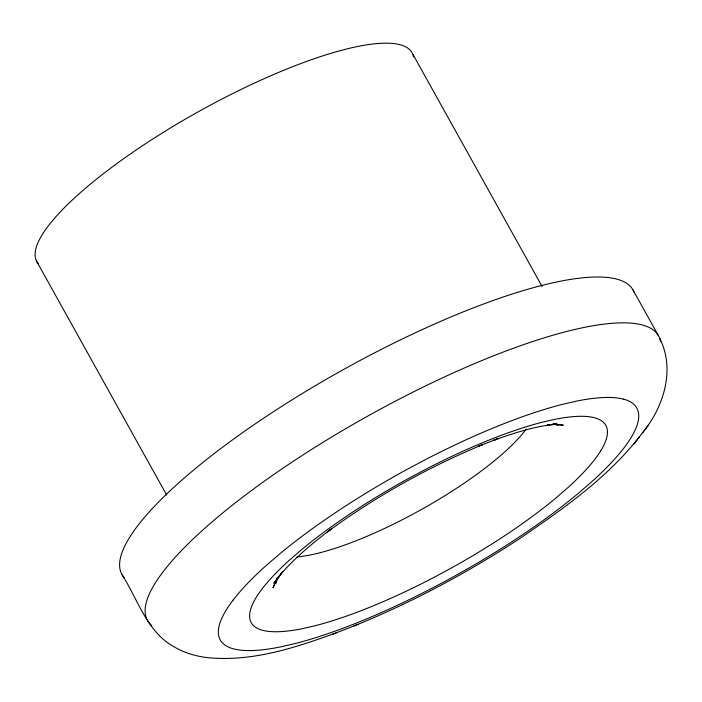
<?xml version="1.0" encoding="UTF-8"?>
<svg xmlns="http://www.w3.org/2000/svg" width="702" height="702" viewBox="0 0 702 702"><rect width="100%" height="100%" fill="white"/><g stroke="black" fill="none" stroke-linecap="round" stroke-linejoin="round"><path stroke-width="1.05" d="M277.053 577.965L276 583.178L277.229 578.272L272.981 587.785L275.614 581.984L282.748 571.446M642.576 432.757C663.522 407.125 675.596 369.656 659.748 338.487M279.563 575.614L273.824 583.169L282.897 571.288M353.94 625.956C411.732 602.623 466.883 572.99 519.085 539.013C562.46 509.31 606.739 478.571 639.434 436.802M634.02 443.936L648.306 425.201M279.887 575.245C294.91 557.642 312.89 542.883 331.3 528.983L327.413 531.888C375.359 496.726 427.623 467.471 482.52 444.656L478.316 446.296L498.674 438.355L493.629 440.329C514.118 432.95 535.091 426.211 556.853 423.99L547.595 424.859L556.168 424.543L563.373 425.184L553.123 423.797L558.213 425.166L556.221 424.429M122.166 574.938C137.917 599.411 146.779 631.879 174.017 646.761C184.723 653.167 197.043 656.642 209.424 657.818C253.404 661.705 296.621 647.358 337.372 632.405M332.327 634.371L358.143 624.306M632.853 289.698L658.362 335.547M412.372 53.361L542.058 286.434M36.495 261.065L166.716 495.094M124.456 578A292.48 71.402 -29.1 0 1 340.058 371.446A292.48 71.402 -29.1 0 1 634.231 292.602M151.386 625.228A292.48 71.402 -29.1 0 1 367.918 415.988A292.48 71.402 -29.1 0 1 660.6 341.646M233.029 600.21A239.435 58.45 -29.1 0 1 265.426 566.181L279.791 553.799A239.461 58.459 -29.1 0 1 331.519 515.312A236.592 57.757 -29.1 0 1 350.263 502.983A238.943 58.336 -29.1 0 1 407.801 468.997L427.579 458.52A238.943 58.336 -29.1 0 1 476.676 435.047A236.6 57.757 -29.1 0 1 505.791 422.955A239.461 58.459 -29.1 0 1 561.152 404.677L577.088 401A239.435 58.45 -29.1 0 1 615.022 397.753A236.539 57.748 -29.1 0 1 623.63 399.21M233.029 600.21A236.53 57.748 -29.1 0 0 223.903 614.039A239.198 58.398 -29.1 0 0 218.322 632.318A237.1 57.88 -29.1 0 0 220.551 640.461A239.198 58.398 -29.1 0 0 233.433 648.823A236.521 57.739 -29.1 0 0 242.041 650.289A239.435 58.45 -29.1 0 0 279.975 647.033L295.911 643.357A239.435 58.45 -29.1 0 0 351.272 625.078A236.486 57.731 -29.1 0 0 380.387 612.986A239.198 58.398 -29.1 0 0 429.484 589.513M429.484 589.513A237.136 57.889 -29.1 0 0 459.09 573.604A239.198 58.398 -29.1 0 0 506.8 545.05A236.513 57.739 -29.1 0 0 525.544 532.721A239.435 58.45 -29.1 0 0 577.263 494.234L591.637 481.853A239.426 58.45 -29.1 0 0 624.025 447.832A236.539 57.748 -29.1 0 0 633.151 434.003A239.207 58.398 -29.1 0 0 638.741 415.716A237.092 57.88 -29.1 0 0 636.512 407.572M623.622 399.14A239.207 58.398 -29.1 0 1 636.495 407.502M526.263 428.983A148.798 36.328 -29.1 0 1 421.349 509.538A148.798 36.328 -29.1 0 1 297.043 556.905M587.276 416.54A203.808 49.754 -29.1 0 0 554.984 419.305L541.418 422.437A203.834 49.763 -29.1 0 0 494.296 437.995A201.395 49.166 -29.1 0 0 477.667 444.761A203.387 49.649 -29.1 0 0 427.72 468.269L410.889 477.184A203.387 49.649 -29.1 0 0 369.805 501.131A201.395 49.166 -29.1 0 0 345.954 516.611A203.834 49.763 -29.1 0 0 301.921 549.368L289.698 559.906A203.808 49.754 -29.1 0 0 262.118 588.873A201.342 49.158 -29.1 0 0 256.476 596.99A203.194 49.605 -29.1 0 0 259.494 629.299A201.342 49.158 -29.1 0 0 269.787 631.502A203.808 49.754 -29.1 0 0 302.079 628.729L315.637 625.596A203.808 49.754 -29.1 0 0 362.767 610.047A201.316 49.149 -29.1 0 0 379.396 603.272A203.203 49.605 -29.1 0 0 487.258 546.911A201.298 49.14 -29.1 0 0 511.109 531.423A203.808 49.754 -29.1 0 0 555.133 498.666L567.365 488.127A203.808 49.754 -29.1 0 0 594.945 459.161A201.325 49.149 -29.1 0 0 600.587 451.044M587.276 416.54A201.342 49.149 -29.1 0 1 597.551 418.743A203.194 49.605 -29.1 0 1 600.605 451.035M38.636 264.163A214.742 52.422 -29.1 0 1 201.193 110.153A214.742 52.422 -29.1 0 1 413.557 56.976"/></g></svg>
